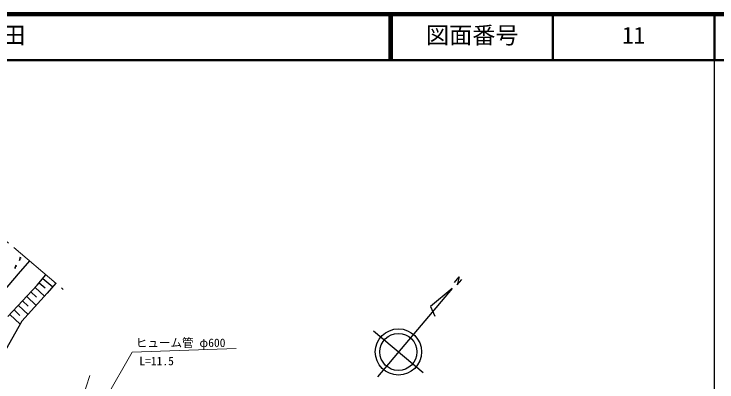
# Model space of a CAD drawing. Units: millimetres, scale not verified. Extents: x 38761 to 678769, y 20240 to 380245.
# Drawn here: x 426356 to 578268, y 300692 to 380245 of the extents above; entities that cross this region are included whole.
import ezdxf
from ezdxf.enums import TextEntityAlignment as Align

# ---------------------------------------------------------------- set-up
doc = ezdxf.new("R2010")
doc.units = ezdxf.units.MM
doc.header["$LTSCALE"] = 1000.01
doc.linetypes.add('CHAIN', pattern=[18.5, 12, -1.5, 3.5, -1.5])
for name, color, linetype, lineweight in [('M-BGD', 7, 'Continuous', 25), ('M-BMK', 2, 'CHAIN', 13), ('M-BMK-SRVR', 3, 'Continuous', 25), ('M-STR-HTXT', 7, 'Continuous', 13), ('M-TTL', 2, 'Continuous', 140), ('M-TTL-BAND', 7, 'Continuous', 25), ('M-TTL-LINE', 7, 'Continuous', 50), ('M-TTL-TXT', 7, 'Continuous', 13)]:
    doc.layers.add(name, color=color, linetype=linetype, lineweight=lineweight)
doc.styles.add('ＭＳ ゴシック', font='')
doc.styles.get('ＭＳ ゴシック').set_extended_font_data('MS Gothic')

msp = doc.modelspace()

# ---------------------------------------------------------------- linework, layer by layer
at = {"layer": 'M-BGD'}
for p, q in [((429674, 326899), (427221, 324055)), ((427752, 327114), (427463, 327196)), ((427555, 326962), (427773, 327731)), ((427572, 327580), (427861, 327499)), ((426769, 325372), (426481, 325454)), ((426572, 325220), (426791, 325989)), ((426590, 325838), (426878, 325756)), ((429314, 326598), (429352, 326587)), ((427221, 324055), (419743, 315356)), ((431378, 321612), (433226, 323878)), ((431776, 322100), (433075, 321041)), ((432572, 323075), (434766, 321285)), ((425014, 314810), (431378, 321612)), ((430923, 321126), (432953, 319227)), ((435407, 322023), (433541, 319874)), ((433541, 319874), (428064, 313844)), ((429105, 319183), (431164, 317257)), ((430014, 320154), (431241, 319007)), ((428196, 318211), (429440, 317047)), ((426378, 316267), (427639, 315088)), ((427287, 317239), (429374, 315287)), ((425469, 315296), (427702, 313206)), ((428064, 313844), (423859, 306437))]:
    msp.add_line(p, q, dxfattribs=at)
at = {"layer": 'M-BMK'}
for p, q in [((398123, 353732), (436986, 320681)), ((434756, 276831), (442698, 302090))]:
    msp.add_line(p, q, dxfattribs=at)
at = {"layer": 'M-BMK-SRVR'}
for p, q in [((521529, 322208), (522524, 323387)), ((522524, 323387), (522138, 321688)), ((522138, 321688), (523131, 322877)), ((521023, 320932), (504905, 301821)), ((521023, 320932), (516390, 316990)), ((516390, 316990), (517275, 314936)), ((514769, 302659), (504067, 311685))]:
    msp.add_line(p, q, dxfattribs=at)
for radius in [5000, 4000]:
    msp.add_circle((509418, 307172), radius, dxfattribs=at)
at = {"layer": 'M-STR-HTXT'}
for p, q in [((437674, 282170), (451852, 307163)), ((451852, 307163), (474359, 307949))]:
    msp.add_line(p, q, dxfattribs=at)
at = {"layer": 'M-TTL'}
msp.add_line((678769, 380245), (38761, 380245), dxfattribs=at)
at = {"layer": 'M-TTL-BAND'}
msp.add_line((577768, 20240), (577768, 370245), dxfattribs=at)
at = {"layer": 'M-TTL-LINE'}
for p, q in [((507514, 380245), (507514, 370245)), ((508014, 380245), (508014, 370245)), ((542764, 380245), (542764, 370245)), ((577768, 380245), (577768, 370245)), ((38761, 370245), (678769, 370245))]:
    msp.add_line(p, q, dxfattribs=at)

# ---------------------------------------------------------------- texts
at = {"layer": 'M-STR-HTXT', "style": 'ＭＳ ゴシック'}
for s, p in [('ヒューム管 φ600', (452667, 307692)), ('L=11.5', (453426, 303748))]:
    msp.add_text(s, height=1833, dxfattribs=at).set_placement(p, align=Align.BOTTOM_LEFT)
at = {"layer": 'M-TTL-TXT', "style": 'ＭＳ ゴシック'}
for s, p in [('岩国市多田', (403789, 372745)), ('図面番号', (515389, 372745)), ('11', (557764, 372745))]:
    msp.add_text(s, height=3666, dxfattribs=at).set_placement(p, align=Align.BOTTOM_LEFT)

doc.saveas('drawing.dxf')
